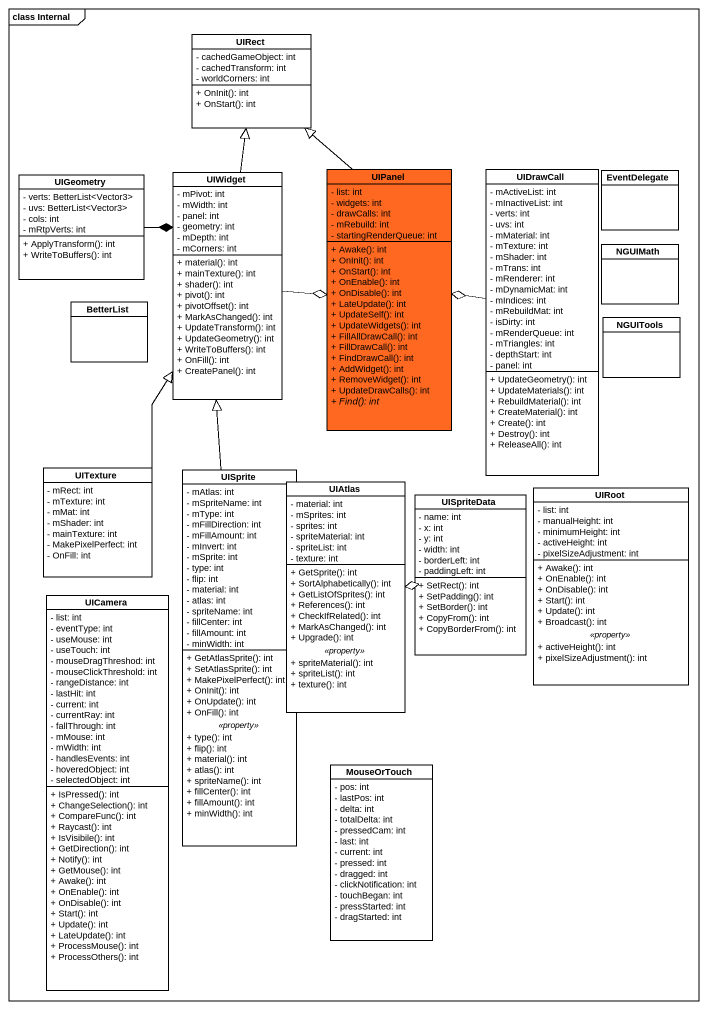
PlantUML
@startuml
mainframe class Internal
hide circle
hide empty members
skinparam classAttributeIconSize 0
class UIRect {
  - cachedGameObject: int
  - cachedTransform: int
  - worldCorners: int
  + OnInit(): int
  + OnStart(): int
}
class UIGeometry {
  - verts: BetterList<Vector3>
  - uvs: BetterList<Vector3>
  - cols: int
  - mRtpVerts: int
  + ApplyTransform(): int
  + WriteToBuffers(): int
}
class UIWidget {
  - mPivot: int
  - mWidth: int
  - panel: int
  - geometry: int
  - mDepth: int
  - mCorners: int
  + material(): int
  + mainTexture(): int
  + shader(): int
  + pivot(): int
  + pivotOffset(): int
  + MarkAsChanged(): int
  + UpdateTransform(): int
  + UpdateGeometry(): int
  + WriteToBuffers(): int
  + OnFill(): int
  + CreatePanel(): int
}
class UIPanel #FF6820 {
  - list: int
  - widgets: int
  - drawCalls: int
  - mRebuild: int
  - startingRenderQueue: int
  + Awake(): int
  + OnInit(): int
  + OnStart(): int
  + OnEnable(): int
  + OnDisable(): int
  + LateUpdate(): int
  + UpdateSelf(): int
  + UpdateWidgets(): int
  + FillAllDrawCall(): int
  + FillDrawCall(): int
  + FindDrawCall(): int
  + AddWidget(): int
  + RemoveWidget(): int
  + UpdateDrawCalls(): int
  {abstract} + Find(): int
}
class UIDrawCall {
  - mActiveList: int
  - mInactiveList: int
  - verts: int
  - uvs: int
  - mMaterial: int
  - mTexture: int
  - mShader: int
  - mTrans: int
  - mRenderer: int
  - mDynamicMat: int
  - mIndices: int
  - mRebuildMat: int
  - isDirty: int
  - mRenderQueue: int
  - mTriangles: int
  - depthStart: int
  - panel: int
  + UpdateGeometry(): int
  + UpdateMaterials(): int
  + RebuildMaterial(): int
  + CreateMaterial(): int
  + Create(): int
  + Destroy(): int
  + ReleaseAll(): int
}
class EventDelegate
class NGUIMath
class BetterList
class NGUITools
class UITexture {
  - mRect: int
  - mTexture: int
  - mMat: int
  - mShader: int
  - mainTexture: int
  - MakePixelPerfect: int
  - OnFill: int
}
class UISprite {
  - mAtlas: int
  - mSpriteName: int
  - mType: int
  - mFillDirection: int
  - mFillAmount: int
  - mInvert: int
  - mSprite: int
  - type: int
  - flip: int
  - material: int
  - atlas: int
  - spriteName: int
  - fillCenter: int
  - fillAmount: int
  - minWidth: int
  --
  + GetAtlasSprite(): int
  + SetAtlasSprite(): int
  + MakePixelPerfect(): int
  + OnInit(): int
  + OnUpdate(): int
  + OnFill(): int
  .. <<property>> ..
  + type(): int
  + flip(): int
  + material(): int
  + atlas(): int
  + spriteName(): int
  + fillCenter(): int
  + fillAmount(): int
  + minWidth(): int
}
class UIAtlas {
  - material: int
  - mSprites: int
  - sprites: int
  - spriteMaterial: int
  - spriteList: int
  - texture: int
  --
  + GetSprite(): int
  + SortAlphabetically(): int
  + GetListOfSprites(): int
  + References(): int
  + CheckIfRelated(): int
  + MarkAsChanged(): int
  + Upgrade(): int
  .. <<property>> ..
  + spriteMaterial(): int
  + spriteList(): int
  + texture(): int
}
class UIRoot {
  - list: int
  - manualHeight: int
  - minimumHeight: int
  - activeHeight: int
  - pixelSizeAdjustment: int
  --
  + Awake(): int
  + OnEnable(): int
  + OnDisable(): int
  + Start(): int
  + Update(): int
  + Broadcast(): int
  .. <<property>> ..
  + activeHeight(): int
  + pixelSizeAdjustment(): int
}
class UISpriteData {
  - name: int
  - x: int
  - y: int
  - width: int
  - borderLeft: int
  - paddingLeft: int
  + SetRect(): int
  + SetPadding(): int
  + SetBorder(): int
  + CopyFrom(): int
  + CopyBorderFrom(): int
}
class UICamera {
  - list: int
  - eventType: int
  - useMouse: int
  - useTouch: int
  - mouseDragThreshod: int
  - mouseClickThreshold: int
  - rangeDistance: int
  - lastHit: int
  - current: int
  - currentRay: int
  - fallThrough: int
  - mMouse: int
  - mWidth: int
  - handlesEvents: int
  - hoveredObject: int
  - selectedObject: int
  + IsPressed(): int
  + ChangeSelection(): int
  + CompareFunc(): int
  + Raycast(): int
  + IsVisibile(): int
  + GetDirection(): int
  + Notify(): int
  + GetMouse(): int
  + Awake(): int
  + OnEnable(): int
  + OnDisable(): int
  + Start(): int
  + Update(): int
  + LateUpdate(): int
  + ProcessMouse(): int
  + ProcessOthers(): int
}
class MouseOrTouch {
  - pos: int
  - lastPos: int
  - delta: int
  - totalDelta: int
  - pressedCam: int
  - last: int
  - current: int
  - pressed: int
  - dragged: int
  - clickNotification: int
  - touchBegan: int
  - pressStarted: int
  - dragStarted: int
}
UIGeometry -right-* UIWidget
UIWidget -up-|> UIRect
UIWidget -right-o UIPanel
UIPanel -up-|> UIRect
UIDrawCall -left-o UIPanel
UITexture -up-|> UIWidget
UISprite -up-|> UIWidget
UISprite -right- UIAtlas
UISpriteData -left-o UIAtlas
@enduml
